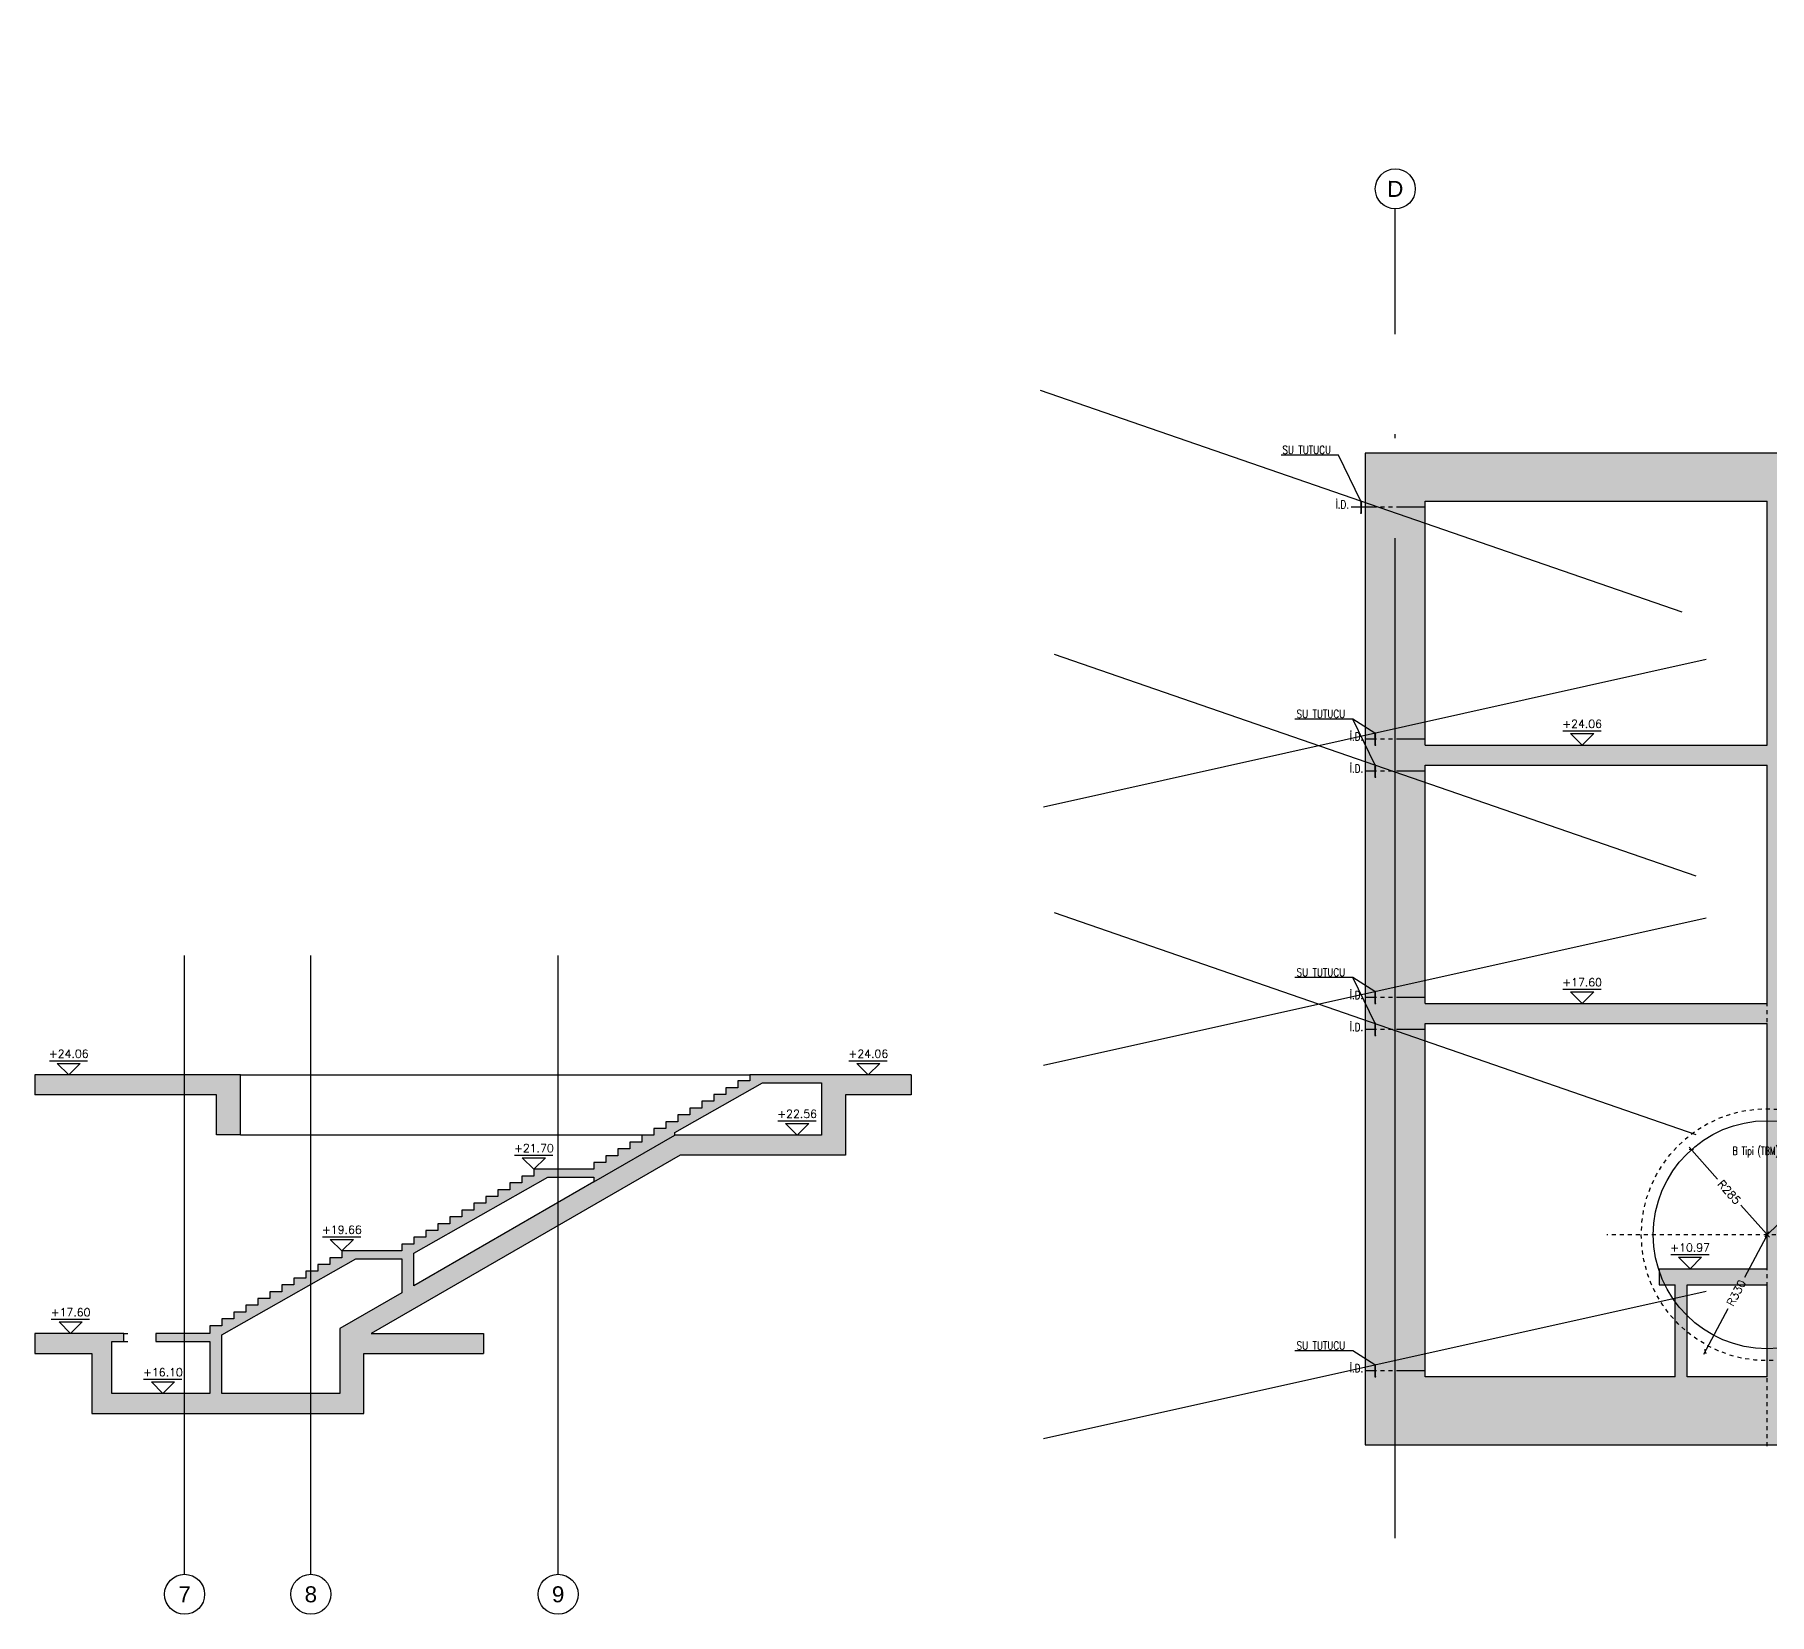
# Model space of a CAD drawing. Header units: millimetres. Extents: x 400392 to 401381, y 4543975 to 4544147.
# Drawn here: x 401309.22 to 401352.58, y 4544018.43 to 4544057.92 of the extents above; entities that cross this region are included whole.
import ezdxf
from ezdxf.enums import TextEntityAlignment as Align

# ---------------------------------------------------------------- set-up
doc = ezdxf.new("R2010")
doc.units = ezdxf.units.MM
for name, pattern in [('ACAD_ISO05W100', [33, 24, -3, 0, -3, 0, -3]), ('AKS', [3, 2.5, -0.25, 0, -0.25]), ('CIZGI', [0.4, 0.25, -0.15]), ('CONTINU', [0]), ('Dot', [4, 0, -4])]:
    doc.linetypes.add(name, pattern=pattern)
for name, color, linetype in [('aks prota', 2, 'AKS'), ('caks prota', 4, 'Continuous'), ('görünüş prota', 4, 'Continuous'), ('inşaat derzi prota', 11, 'Continuous'), ('kesik prota', 2, 'CIZGI'), ('kesit prota', 1, 'Continuous'), ('kesit tarama prota', 252, 'Continuous'), ('kot prota', 4, 'Continuous'), ('lkolon prota', 4, 'Continuous'), ('not prota', 2, 'Continuous'), ('not yazısı prota', 6, 'Continuous'), ('not çizgisi prota', 4, 'Continuous'), ('PRT-CST-rc_level', 6, 'Continuous'), ('PRT-CST-rc_levermark', 4, 'Continuous'), ('st_s_su tutucu', 2, 'Continuous'), ('st_s_ölçü', 4, 'Continuous'), ('taks prota', 7, 'Continuous')]:
    doc.layers.add(name, color=color, linetype=linetype)
doc.styles.add('OLCU', font='romanstw.shx')
doc.styles.get("Standard").update_dxf_attribs({"font": 'Arial.ttf'})
doc.styles.add('TAKS', font='Arial Unicode.ttf')
doc.styles.add('TEXT250', font='romanstw.shx', dxfattribs={"width": 0.8, "height": 25})
doc.styles.add('TSIMPLEX', font='romanstw.shx')
doc.dimstyles.new('1-100', dxfattribs={"dimscale": 0.5, "dimtxt": 2, "dimasz": 7.5, "dimexe": 3, "dimexo": 5, "dimgap": 5, "dimtad": 3, "dimdec": 1, "dimlfac": 2, "dimzin": 9, "dimdsep": 46, "dimtxsty": 'Standard', "dimblk": 'OBLIQUE', "dimcen": 0.09, "dimclrd": 3, "dimclre": 3, "dimclrt": 1, "dimadec": 3, "dimazin": 0, "dimtfac": 1, "dimtdec": 1, "dimtofl": 0, "dimtmove": 0, "dimatfit": 3, "dimfxl": 4, "dimtolj": 1, "dimtzin": 0, "dimarcsym": 0})
doc.dimstyles.new('1-50', dxfattribs={"dimtxt": 10, "dimasz": 4, "dimexe": 4, "dimexo": 8, "dimgap": 4, "dimtad": 1, "dimdec": 1, "dimrnd": 0.05, "dimzin": 9, "dimdsep": 46, "dimtxsty": 'OLCU', "dimblk1": 'OBLIQUE', "dimblk2": 'OBLIQUE', "dimsah": 1, "dimcen": 2, "dimdle": 4, "dimclrd": 4, "dimclre": 4, "dimclrt": 3, "dimadec": 1, "dimazin": 0, "dimtfac": 1, "dimtdec": 1, "dimtix": 1, "dimtmove": 2, "dimatfit": 3, "dimldrblk": 'OBLIQUE', "dimfxl": 1, "dimtvp": 1, "dimtolj": 1, "dimtzin": 1, "dimarcsym": 0})

# ---------------------------------------------------------------- blocks, each defined once
blk = doc.blocks.new('KOTK5')
at = {"layer": 'PRT-CST-rc_levermark'}
blk.add_line((217, 160), (-213, 160), dxfattribs=at)
blk.add_lwpolyline([(130, 130), (-130, 130), (0, 0)], close=True, dxfattribs=at)
at = {"layer": 'PRT-CST-rc_level', "style": 'OLCU'}
blk.add_attdef('000.00', text='', height=90, dxfattribs=at).set_placement((0, 193), align=Align.CENTER)
blk = doc.blocks.new('_Oblique')
at = {"layer": 'st_s_ölçü', "lineweight": -2}
blk.add_line((-0.5, -0.5), (0.5, 0.5), dxfattribs=at)
blk = doc.blocks.new('*D10')
at = {"layer": 'DEFPOINTS', "color": 0, "transparency": 16777216}
for p in [(-455.8, 109.6), (-265.8, -102.9)]:
    blk.add_point(p, dxfattribs=at)
at = {"layer": 'st_s_ölçü', "color": 4, "lineweight": -2, "transparency": 16777216}
for p, q in [((-461.1, 115.6), (-389.9, 36)), ((-260.5, -108.8), (-331.6, -29.2))]:
    blk.add_line(p, q, dxfattribs=at)
at = {"layer": 'st_s_ölçü', "color": 4, "lineweight": -2, "transparency": 16777216, "xscale": 8, "yscale": 8, "zscale": 8, "rotation": 131.8058995973175}
blk.add_blockref('_Oblique', (-455.8, 109.6), dxfattribs=at)
at = {"layer": 'st_s_ölçü', "color": 3, "transparency": 16777216, "insert": (-360.8, 3.4), "char_height": 20, "attachment_point": 5, "rotation": 311.8059, "style": 'OLCU'}
blk.add_mtext('\\A1;R285', dxfattribs=at)
blk = doc.blocks.new('*D11')
at = {"layer": 'DEFPOINTS', "color": 0, "transparency": 16777216}
for p in [(-36.3, 113), (-265.8, -102.9)]:
    blk.add_point(p, dxfattribs=at)
at = {"layer": 'st_s_ölçü', "color": 4, "lineweight": -2, "transparency": 16777216}
for p, q in [((-30.5, 118.4), (-120.6, 33.7)), ((-271.6, -108.3), (-181.5, -23.6))]:
    blk.add_line(p, q, dxfattribs=at)
at = {"layer": 'st_s_ölçü', "color": 4, "lineweight": -2, "transparency": 16777216, "xscale": 8, "yscale": 8, "zscale": 8, "rotation": 43.24583088137385}
blk.add_blockref('_Oblique', (-36.3, 113), dxfattribs=at)
at = {"layer": 'st_s_ölçü', "color": 3, "transparency": 16777216, "insert": (-151.1, 5.1), "char_height": 20, "attachment_point": 5, "rotation": 43.2458, "style": 'OLCU'}
blk.add_mtext('\\A1;R315', dxfattribs=at)
blk = doc.blocks.new('*D12')
at = {"layer": 'DEFPOINTS', "color": 0, "transparency": 16777216}
for p in [(-265.8, -102.9), (-421, -394.1)]:
    blk.add_point(p, dxfattribs=at)
at = {"layer": 'lkolon prota', "color": 4, "lineweight": -2, "transparency": 16777216}
for p, q in [((-262, -95.8), (-322.9, -209.9)), ((-424.8, -401.1), (-364, -287))]:
    blk.add_line(p, q, dxfattribs=at)
at = {"layer": 'lkolon prota', "color": 4, "lineweight": -2, "transparency": 16777216, "xscale": 8, "yscale": 8, "zscale": 8, "rotation": 241.9351701811658}
blk.add_blockref('_Oblique', (-421, -394.1), dxfattribs=at)
at = {"layer": 'lkolon prota', "color": 3, "transparency": 16777216, "insert": (-343.4, -248.5), "char_height": 20, "attachment_point": 5, "rotation": 61.9352, "style": 'OLCU'}
blk.add_mtext('\\A1;R330', dxfattribs=at)
blk = doc.blocks.new('D')
at = {"layer": 'st_s_su tutucu', "linetype": 'CONTINU', "ltscale": 0.2}
for p, q in [((-39987.8, 52508.2), (-39992.6, 52508.2)), ((-39992.6, 52508.2), (-39992.6, 52507.4)), ((-39992.6, 52507.4), (-39990.6, 52506.1)), ((-39990.6, 52478.7), (-39991.9, 52478.7)), ((-39991.9, 52478.7), (-39991.9, 52477.7)), ((-39991.9, 52477.7), (-39990.6, 52477.7)), ((-39990.6, 52498.5), (-39991.5, 52498.5)), ((-39991.5, 52498.5), (-39991.5, 52497.9)), ((-39991.5, 52497.9), (-39990.6, 52497.9)), ((-39990.6, 52488.5), (-39991.5, 52488.5)), ((-39991.5, 52488.5), (-39991.5, 52487.9)), ((-39991.5, 52487.9), (-39990.6, 52487.9)), ((-39991.5, 52467.9), (-39991.5, 52468.5)), ((-39991.5, 52468.5), (-39990.6, 52468.5)), ((-39990.6, 52467.9), (-39991.5, 52467.9)), ((-39990.6, 52506.1), (-39990.6, 52498.5)), ((-39990.6, 52497.9), (-39990.6, 52488.5)), ((-39990.6, 52487.9), (-39990.6, 52478.7)), ((-39990.6, 52468.5), (-39990.6, 52477.7)), ((-39990.6, 52458.5), (-39990.6, 52467.9)), ((-39989.8, 52506.1), (-39987.8, 52507.4)), ((-39989.8, 52498.5), (-39989.8, 52506.1)), ((-39988.9, 52498.5), (-39989.8, 52498.5)), ((-39989.8, 52488.5), (-39989.8, 52497.9)), ((-39989.8, 52497.9), (-39988.9, 52497.9)), ((-39988.9, 52488.5), (-39989.8, 52488.5)), ((-39989.8, 52478.7), (-39989.8, 52487.9)), ((-39989.8, 52487.9), (-39988.9, 52487.9)), ((-39988.5, 52478.7), (-39989.8, 52478.7)), ((-39989.8, 52477.7), (-39988.5, 52477.7)), ((-39989.8, 52477.7), (-39989.8, 52468.5)), ((-39989.8, 52468.5), (-39988.9, 52468.5)), ((-39988.9, 52467.9), (-39989.8, 52467.9)), ((-39989.8, 52467.9), (-39989.8, 52458.5)), ((-39988.9, 52497.9), (-39988.9, 52498.5)), ((-39988.9, 52487.9), (-39988.9, 52488.5)), ((-39988.9, 52468.5), (-39988.9, 52467.9)), ((-39988.5, 52477.7), (-39988.5, 52478.7)), ((-39987.8, 52507.4), (-39987.8, 52508.2)), ((-39992.6, 52449), (-39990.6, 52450.3)), ((-39992.6, 52448.2), (-39992.6, 52449)), ((-39987.8, 52448.2), (-39992.6, 52448.2)), ((-39991.5, 52457.9), (-39991.5, 52458.5)), ((-39991.5, 52458.5), (-39990.6, 52458.5)), ((-39990.6, 52457.9), (-39991.5, 52457.9)), ((-39990.6, 52450.3), (-39990.6, 52457.9)), ((-39989.8, 52458.5), (-39988.9, 52458.5)), ((-39988.9, 52457.9), (-39989.8, 52457.9)), ((-39989.8, 52457.9), (-39989.8, 52450.3)), ((-39989.8, 52450.3), (-39987.8, 52449)), ((-39988.9, 52458.5), (-39988.9, 52457.9)), ((-39987.8, 52449), (-39987.8, 52448.2))]:
    blk.add_line(p, q, dxfattribs=at)
blk = doc.blocks.new('A$C127942D9')
at = {"layer": 'aks prota', "ltscale": 2}
blk.add_line((-265.793, -631.684), (-265.793, 559.681), dxfattribs=at)
at = {"layer": 'aks prota'}
blk.add_line((135.187, -102.854), (-666.774, -102.854), dxfattribs=at)
at = {"layer": 'görünüş prota', "color": 6, "linetype": 'CIZGI', "ltscale": 2}
blk.add_circle((-265.793, -102.854), 315, dxfattribs=at)
at = {"layer": 'görünüş prota', "color": 6}
blk.add_circle((-265.793, -102.854), 285, dxfattribs=at)
at = {"layer": 'not prota', "style": 'TEXT250', "width": 0.7}
blk.add_text('B Tipi (TBM) Tünel', height=20, dxfattribs=at).set_placement((-265.793, 106.819), align=Align.MIDDLE_CENTER)
at = {"layer": 'lkolon prota'}
dim = blk.add_radius_dim(center=(-265.793, -102.854), mpoint=(-421.048, -394.051), dimstyle='1-100', dxfattribs=at)
dim.commit()
dim.dimension.update_dxf_attribs({"geometry": '*D12', "text_midpoint": (-343.421, -248.453), "dimtype": 132})
at = {"layer": 'st_s_ölçü'}
for mpoint, picture, middle in [((-455.777, 109.587), '*D10', (-360.785, 3.366)), ((-36.341, 112.962), '*D11', (-151.067, 5.054))]:
    dim = blk.add_radius_dim(center=(-265.793, -102.854), mpoint=mpoint, dimstyle='1-100', dxfattribs=at)
    dim.commit()
    dim.dimension.update_dxf_attribs({"geometry": picture, "text_midpoint": middle, "dimtype": 132})

msp = doc.modelspace()

# ---------------------------------------------------------------- hatches: boundary and pattern name
at = {"layer": 'kesit tarama prota'}
h = msp.add_hatch(color=256, dxfattribs=at)
h.dxf.hatch_style = 1
h.paths.add_polyline_path([(401370.381, 4544022.669), (401370.381, 4544047.459), (401369.181, 4544047.459), (401369.181, 4544049.369), (401368.881, 4544049.369), (401368.881, 4544033.699), (401360.331, 4544033.699), (401360.331, 4544039.659), (401364.831, 4544039.659), (401364.831, 4544040.159), (401360.331, 4544040.159), (401360.331, 4544046.259), (401364.831, 4544046.259), (401364.831, 4544049.369), (401364.531, 4544049.369), (401364.531, 4544047.459), (401359.331, 4544047.459), (401359.331, 4544047.989), (401357.349, 4544047.989), (401356.413, 4544047.459), (401342.481, 4544047.459), (401342.481, 4544022.669)])
h.paths.add_polyline_path([(401355.196, 4544024.369), (401356.943, 4544025.359), (401359.031, 4544025.359), (401359.031, 4544025.559), (401356.591, 4544025.559), (401356.591, 4544025.389), (401356.291, 4544025.389), (401356.291, 4544025.219), (401355.991, 4544025.219), (401355.991, 4544025.049), (401355.691, 4544025.049), (401355.691, 4544024.879), (401355.391, 4544024.879), (401355.391, 4544024.709), (401355.091, 4544024.709), (401355.091, 4544024.539), (401354.791, 4544024.539), (401354.791, 4544024.369), (401353.031, 4544024.369), (401353.031, 4544026.889), (401354.543, 4544026.889), (401357.543, 4544028.589), (401359.031, 4544028.589), (401359.031, 4544028.789), (401357.191, 4544028.789), (401357.191, 4544028.619), (401356.891, 4544028.619), (401356.891, 4544028.449), (401356.591, 4544028.449), (401356.591, 4544028.279), (401356.291, 4544028.279), (401356.291, 4544028.109), (401355.991, 4544028.109), (401355.991, 4544027.939), (401355.691, 4544027.939), (401355.691, 4544027.769), (401355.391, 4544027.769), (401355.391, 4544027.599), (401355.091, 4544027.599), (401355.091, 4544027.429), (401354.791, 4544027.429), (401354.791, 4544027.259), (401354.491, 4544027.259), (401354.491, 4544027.089), (401353.031, 4544027.089), (401353.031, 4544030.119), (401354.543, 4544030.119), (401357.543, 4544031.819), (401359.031, 4544031.819), (401359.031, 4544032.019), (401357.191, 4544032.019), (401357.191, 4544031.849), (401356.891, 4544031.849), (401356.891, 4544031.679), (401356.591, 4544031.679), (401356.591, 4544031.509), (401356.291, 4544031.509), (401356.291, 4544031.339), (401355.991, 4544031.339), (401355.991, 4544031.169), (401355.691, 4544031.169), (401355.691, 4544030.999), (401355.391, 4544030.999), (401355.391, 4544030.829), (401355.091, 4544030.829), (401355.091, 4544030.659), (401354.791, 4544030.659), (401354.791, 4544030.489), (401354.491, 4544030.489), (401354.491, 4544030.319), (401353.031, 4544030.319), (401353.031, 4544033.499), (401354.508, 4544033.499), (401357.543, 4544035.219), (401359.031, 4544035.219), (401359.031, 4544035.419), (401357.191, 4544035.419), (401357.191, 4544035.249), (401356.891, 4544035.249), (401356.891, 4544035.079), (401356.591, 4544035.079), (401356.591, 4544034.909), (401356.291, 4544034.909), (401356.291, 4544034.739), (401355.991, 4544034.739), (401355.991, 4544034.569), (401355.691, 4544034.569), (401355.691, 4544034.399), (401355.391, 4544034.399), (401355.391, 4544034.229), (401355.091, 4544034.229), (401355.091, 4544034.059), (401354.791, 4544034.059), (401354.791, 4544033.889), (401354.491, 4544033.889), (401354.491, 4544033.699), (401353.031, 4544033.699), (401353.031, 4544036.749), (401354.543, 4544036.749), (401357.543, 4544038.449), (401359.031, 4544038.449), (401359.031, 4544038.649), (401357.191, 4544038.649), (401357.191, 4544038.479), (401356.891, 4544038.479), (401356.891, 4544038.309), (401356.591, 4544038.309), (401356.591, 4544038.139), (401356.291, 4544038.139), (401356.291, 4544037.969), (401355.991, 4544037.969), (401355.991, 4544037.799), (401355.691, 4544037.799), (401355.691, 4544037.629), (401355.391, 4544037.629), (401355.391, 4544037.459), (401355.091, 4544037.459), (401355.091, 4544037.289), (401354.791, 4544037.289), (401354.791, 4544037.119), (401354.491, 4544037.119), (401354.491, 4544036.949), (401353.031, 4544036.949), (401353.031, 4544039.959), (401354.508, 4544039.959), (401357.543, 4544041.679), (401359.031, 4544041.679), (401359.031, 4544041.879), (401357.191, 4544041.879), (401357.191, 4544041.709), (401356.891, 4544041.709), (401356.891, 4544041.539), (401356.591, 4544041.539), (401356.591, 4544041.369), (401356.291, 4544041.369), (401356.291, 4544041.199), (401355.991, 4544041.199), (401355.991, 4544041.029), (401355.691, 4544041.029), (401355.691, 4544040.859), (401355.391, 4544040.859), (401355.391, 4544040.689), (401355.091, 4544040.689), (401355.091, 4544040.519), (401354.791, 4544040.519), (401354.791, 4544040.349), (401354.491, 4544040.349), (401354.491, 4544040.159), (401353.031, 4544040.159), (401353.031, 4544043.209), (401354.543, 4544043.209), (401357.543, 4544044.909), (401359.831, 4544044.909), (401359.831, 4544045.109), (401357.191, 4544045.109), (401357.191, 4544044.939), (401356.891, 4544044.939), (401356.891, 4544044.769), (401356.591, 4544044.769), (401356.591, 4544044.599), (401356.291, 4544044.599), (401356.291, 4544044.429), (401355.991, 4544044.429), (401355.991, 4544044.259), (401355.691, 4544044.259), (401355.691, 4544044.089), (401355.391, 4544044.089), (401355.391, 4544043.919), (401355.091, 4544043.919), (401355.091, 4544043.749), (401354.791, 4544043.749), (401354.791, 4544043.579), (401354.491, 4544043.579), (401354.491, 4544043.409), (401353.031, 4544043.409), (401353.031, 4544046.259), (401354.904, 4544046.259), (401357.428, 4544047.689), (401358.831, 4544047.689), (401358.831, 4544046.259), (401359.831, 4544046.259), (401359.831, 4544024.369)], flags=16)
h.paths.add_polyline_path([(401360.331, 4544024.369), (401360.331, 4544026.669), (401362.331, 4544026.669), (401362.331, 4544024.369)], flags=16)
h.paths.add_polyline_path([(401362.631, 4544024.369), (401362.631, 4544026.669), (401363.031, 4544026.669), (401363.031, 4544027.069), (401360.331, 4544027.069), (401360.331, 4544033.199), (401368.881, 4544033.199), (401368.881, 4544024.369)], flags=16)
h.paths.add_polyline_path([(401352.531, 4544024.369), (401350.531, 4544024.369), (401350.531, 4544026.669), (401352.531, 4544026.669)], flags=16)
h.paths.add_polyline_path([(401352.531, 4544027.069), (401349.831, 4544027.069), (401349.831, 4544026.669), (401350.231, 4544026.669), (401350.231, 4544024.369), (401343.981, 4544024.369), (401343.981, 4544033.199), (401352.531, 4544033.199)], flags=16)
h.paths.add_polyline_path([(401352.531, 4544033.699), (401343.981, 4544033.699), (401343.981, 4544039.659), (401352.531, 4544039.659)], flags=16)
h.paths.add_polyline_path([(401352.531, 4544040.159), (401343.981, 4544040.159), (401343.981, 4544046.259), (401352.531, 4544046.259)], flags=16)
h = msp.add_hatch(color=256, dxfattribs=at)
h.dxf.hatch_style = 1
h.paths.add_polyline_path([(401314.367, 4544031.914), (401309.219, 4544031.914), (401309.219, 4544031.414), (401313.767, 4544031.414), (401313.767, 4544030.414), (401314.367, 4544030.414)])
h = msp.add_hatch(color=256, dxfattribs=at)
h.dxf.hatch_style = 1
h.paths.add_polyline_path([(401329.485, 4544031.414), (401331.133, 4544031.414), (401331.133, 4544031.914), (401327.097, 4544031.914), (401327.097, 4544031.764), (401326.797, 4544031.764), (401326.797, 4544031.594), (401326.497, 4544031.594), (401326.497, 4544031.424), (401326.197, 4544031.424), (401326.197, 4544031.254), (401325.897, 4544031.254), (401325.897, 4544031.084), (401325.597, 4544031.084), (401325.597, 4544030.914), (401325.297, 4544030.914), (401325.297, 4544030.744), (401324.997, 4544030.744), (401324.997, 4544030.574), (401324.697, 4544030.574), (401324.697, 4544030.404), (401324.397, 4544030.404), (401324.397, 4544030.234), (401324.097, 4544030.234), (401324.097, 4544030.064), (401323.797, 4544030.064), (401323.797, 4544029.894), (401323.497, 4544029.894), (401323.497, 4544029.724), (401323.197, 4544029.724), (401323.197, 4544029.554), (401321.697, 4544029.554), (401321.697, 4544029.384), (401321.397, 4544029.384), (401321.397, 4544029.214), (401321.097, 4544029.214), (401321.097, 4544029.044), (401320.797, 4544029.044), (401320.797, 4544028.874), (401320.497, 4544028.874), (401320.497, 4544028.704), (401320.197, 4544028.704), (401320.197, 4544028.534), (401319.897, 4544028.534), (401319.897, 4544028.364), (401319.597, 4544028.364), (401319.597, 4544028.194), (401319.297, 4544028.194), (401319.297, 4544028.024), (401318.997, 4544028.024), (401318.997, 4544027.854), (401318.697, 4544027.854), (401318.697, 4544027.684), (401318.397, 4544027.684), (401318.397, 4544027.514), (401316.897, 4544027.514), (401316.897, 4544027.344), (401316.597, 4544027.344), (401316.597, 4544027.174), (401316.297, 4544027.174), (401316.297, 4544027.004), (401315.997, 4544027.004), (401315.997, 4544026.834), (401315.697, 4544026.834), (401315.697, 4544026.664), (401315.397, 4544026.664), (401315.397, 4544026.494), (401315.097, 4544026.494), (401315.097, 4544026.324), (401314.797, 4544026.324), (401314.797, 4544026.154), (401314.497, 4544026.154), (401314.497, 4544025.984), (401314.197, 4544025.984), (401314.197, 4544025.814), (401313.897, 4544025.814), (401313.897, 4544025.644), (401313.597, 4544025.644), (401313.597, 4544025.451), (401312.246, 4544025.451), (401312.246, 4544025.251), (401313.597, 4544025.251), (401313.597, 4544023.951), (401311.146, 4544023.951), (401311.146, 4544025.251), (401311.446, 4544025.251), (401311.446, 4544025.451), (401309.219, 4544025.451), (401309.219, 4544024.951), (401310.646, 4544024.951), (401310.646, 4544023.451), (401317.446, 4544023.451), (401317.446, 4544024.151), (401316.846, 4544024.151), (401316.846, 4544023.951), (401313.897, 4544023.951), (401313.897, 4544025.414), (401317.25, 4544027.314), (401318.397, 4544027.314), (401318.397, 4544026.47), (401316.846, 4544025.574), (401316.846, 4544024.151), (401317.446, 4544024.151), (401317.446, 4544024.951), (401320.442, 4544024.951), (401320.442, 4544025.451), (401317.632, 4544025.451), (401325.357, 4544029.911), (401329.485, 4544029.911)])
h.paths.add_polyline_path([(401325.223, 4544030.411), (401325.223, 4544030.472), (401327.414, 4544031.714), (401328.885, 4544031.714), (401328.885, 4544030.411)], flags=16)
h.paths.add_polyline_path([(401323.197, 4544029.354), (401323.197, 4544029.241), (401318.697, 4544026.643), (401318.697, 4544027.454), (401322.05, 4544029.354)], flags=16)

# ---------------------------------------------------------------- linework, layer by layer
at = {"layer": 'aks prota', "ltscale": 10}
for p, q in [((401343.231, 4544020.33), (401343.231, 4544053.561)), ((401312.963, 4544019.431), (401312.963, 4544034.897)), ((401316.123, 4544019.431), (401316.123, 4544034.897)), ((401322.302, 4544019.431), (401322.302, 4544034.897))]:
    msp.add_line(p, q, dxfattribs=at)
at = {"layer": 'caks prota', "ltscale": 0.05}
for centre in [(401343.231, 4544054.061), (401312.966, 4544018.931), (401316.122, 4544018.931), (401322.304, 4544018.931)]:
    msp.add_circle(centre, 0.5, dxfattribs=at)
at = {"layer": 'görünüş prota'}
for points in [[(401314.367, 4544031.914), (401327.097, 4544031.914)], [(401314.367, 4544030.414), (401324.697, 4544030.414)]]:
    msp.add_lwpolyline(points, dxfattribs=at)
at = {"layer": 'görünüş prota', "color": 4, "linetype": 'Dot'}
for points in [[(401311.446, 4544025.451), (401312.246, 4544025.451)], [(401311.446, 4544025.251), (401312.246, 4544025.251)]]:
    msp.add_lwpolyline(points, dxfattribs=at)
at = {"layer": 'inşaat derzi prota', "linetype": 'ACAD_ISO05W100', "ltscale": 0.03}
for points in [[(401343.981, 4544046.109), (401342.126, 4544046.109)], [(401343.981, 4544040.309), (401342.481, 4544040.309)], [(401343.981, 4544039.509), (401342.481, 4544039.509)], [(401343.981, 4544033.849), (401342.481, 4544033.849)], [(401343.981, 4544033.049), (401342.481, 4544033.049)], [(401343.981, 4544024.519), (401342.481, 4544024.519)]]:
    msp.add_lwpolyline(points, dxfattribs=at)
at = {"layer": 'kesik prota', "ltscale": 10}
for points in [[(401309.219, 4544031.914), (401309.219, 4544031.414)], [(401331.133, 4544031.914), (401331.133, 4544031.414)], [(401323.197, 4544029.241), (401325.223, 4544030.411)], [(401309.219, 4544025.451), (401309.219, 4544024.951)], [(401320.442, 4544025.451), (401320.442, 4544024.951)]]:
    msp.add_lwpolyline(points, dxfattribs=at)
at = {"layer": 'kesit prota', "color": 1}
for p, q in [((401343.981, 4544040.159), (401343.981, 4544046.259)), ((401343.981, 4544046.259), (401352.531, 4544046.259)), ((401352.531, 4544040.159), (401352.531, 4544046.259)), ((401343.981, 4544040.159), (401352.531, 4544040.159)), ((401343.981, 4544033.699), (401343.981, 4544039.659)), ((401343.981, 4544039.659), (401352.531, 4544039.659)), ((401352.531, 4544033.699), (401352.531, 4544039.659)), ((401343.981, 4544033.699), (401352.531, 4544033.699)), ((401343.981, 4544024.369), (401343.981, 4544033.199)), ((401343.981, 4544033.199), (401352.531, 4544033.199)), ((401352.531, 4544027.069), (401352.531, 4544033.199)), ((401349.831, 4544027.069), (401352.531, 4544027.069)), ((401349.831, 4544027.069), (401349.831, 4544026.669)), ((401349.831, 4544026.669), (401350.231, 4544026.669)), ((401350.231, 4544024.369), (401350.231, 4544026.669)), ((401350.531, 4544026.669), (401352.531, 4544026.669)), ((401350.531, 4544024.369), (401350.531, 4544026.669)), ((401352.531, 4544024.369), (401352.531, 4544026.669)), ((401350.231, 4544024.369), (401343.981, 4544024.369)), ((401352.531, 4544024.369), (401350.531, 4544024.369))]:
    msp.add_line(p, q, dxfattribs=at)
at = {"layer": 'kesit prota'}
for p, q in [((401314.367, 4544030.414), (401314.367, 4544031.914)), ((401313.767, 4544030.414), (401313.767, 4544031.414))]:
    msp.add_line(p, q, dxfattribs=at)
at = {"layer": 'kesit prota', "color": 1}
msp.add_lwpolyline([(401360.331, 4544040.159), (401360.331, 4544046.259), (401364.831, 4544046.259), (401364.831, 4544049.369), (401364.531, 4544049.369), (401364.531, 4544047.459), (401359.331, 4544047.459), (401359.331, 4544047.989), (401357.349, 4544047.989), (401356.413, 4544047.459), (401342.481, 4544047.459), (401342.481, 4544022.669), (401370.381, 4544022.669), (401370.381, 4544047.459), (401369.181, 4544047.459), (401369.181, 4544049.369)], dxfattribs=at)
at = {"layer": 'kesit prota'}
for points in [[(401314.367, 4544031.914), (401309.219, 4544031.914)], [(401331.133, 4544031.914), (401327.097, 4544031.914), (401327.097, 4544031.764), (401326.797, 4544031.764), (401326.797, 4544031.594), (401326.497, 4544031.594), (401326.497, 4544031.424), (401326.197, 4544031.424), (401326.197, 4544031.254), (401325.897, 4544031.254), (401325.897, 4544031.084), (401325.597, 4544031.084), (401325.597, 4544030.914), (401325.297, 4544030.914), (401325.297, 4544030.744), (401324.997, 4544030.744), (401324.997, 4544030.574), (401324.697, 4544030.574), (401324.697, 4544030.404), (401324.397, 4544030.404), (401324.397, 4544030.234), (401324.097, 4544030.234), (401324.097, 4544030.064), (401323.797, 4544030.064), (401323.797, 4544029.894), (401323.497, 4544029.894), (401323.497, 4544029.724), (401323.197, 4544029.724), (401323.197, 4544029.554), (401321.697, 4544029.554), (401321.697, 4544029.384), (401321.397, 4544029.384), (401321.397, 4544029.214), (401321.097, 4544029.214), (401321.097, 4544029.044), (401320.797, 4544029.044), (401320.797, 4544028.874), (401320.497, 4544028.874), (401320.497, 4544028.704), (401320.197, 4544028.704), (401320.197, 4544028.534), (401319.897, 4544028.534), (401319.897, 4544028.364), (401319.597, 4544028.364), (401319.597, 4544028.194), (401319.297, 4544028.194), (401319.297, 4544028.024), (401318.997, 4544028.024), (401318.997, 4544027.854), (401318.697, 4544027.854), (401318.697, 4544027.684), (401318.397, 4544027.684), (401318.397, 4544027.514), (401316.897, 4544027.514), (401316.897, 4544027.344), (401316.597, 4544027.344), (401316.597, 4544027.174), (401316.297, 4544027.174), (401316.297, 4544027.004), (401315.997, 4544027.004), (401315.997, 4544026.834), (401315.697, 4544026.834), (401315.697, 4544026.664), (401315.397, 4544026.664), (401315.397, 4544026.494), (401315.097, 4544026.494), (401315.097, 4544026.324), (401314.797, 4544026.324), (401314.797, 4544026.154), (401314.497, 4544026.154), (401314.497, 4544025.984), (401314.197, 4544025.984), (401314.197, 4544025.814), (401313.897, 4544025.814), (401313.897, 4544025.644), (401313.597, 4544025.644), (401313.597, 4544025.451), (401312.246, 4544025.451), (401312.246, 4544025.251), (401313.597, 4544025.251), (401313.597, 4544023.951)], [(401313.767, 4544031.414), (401309.219, 4544031.414)], [(401331.133, 4544031.414), (401329.485, 4544031.414), (401329.485, 4544029.911), (401325.357, 4544029.911), (401317.632, 4544025.451), (401320.442, 4544025.451)], [(401314.367, 4544030.414), (401313.767, 4544030.414)], [(401313.594, 4544023.951), (401311.146, 4544023.951), (401311.146, 4544025.251), (401311.446, 4544025.251), (401311.446, 4544025.451), (401309.219, 4544025.451)], [(401309.219, 4544024.951), (401310.646, 4544024.951), (401310.646, 4544023.451), (401317.446, 4544023.451), (401317.446, 4544024.951), (401320.442, 4544024.951)]]:
    msp.add_lwpolyline(points, dxfattribs=at)
for points in [[(401325.223, 4544030.472), (401327.414, 4544031.714), (401328.885, 4544031.714), (401328.885, 4544030.411), (401325.223, 4544030.411)], [(401318.697, 4544027.454), (401322.05, 4544029.354), (401323.197, 4544029.354), (401323.197, 4544029.241), (401318.697, 4544026.643)], [(401318.397, 4544027.314), (401318.397, 4544026.47), (401316.846, 4544025.574), (401316.846, 4544023.951), (401313.897, 4544023.951), (401313.897, 4544025.414), (401317.25, 4544027.314)]]:
    msp.add_lwpolyline(points, close=True, dxfattribs=at)

# ---------------------------------------------------------------- block references
at = {"layer": 'aks prota', "ltscale": 10, "xscale": 0.01, "yscale": 0.01, "zscale": 0.01}
msp.add_blockref('A$C127942D9', (401355.188, 4544028.948), dxfattribs=at)
at = {"layer": 'kot prota', "linetype": 'CONTINU', "ltscale": 0.1}
ref = msp.add_blockref('KOTK5', (401347.901, 4544040.159), dxfattribs=dict(at, xscale=-0.002222222222222222, yscale=0.002222222222222222, zscale=0.002222222222222222, rotation=359.9999999999036))
ref.add_attrib('000.00', '+24.06', dxfattribs={"layer": 'PRT-CST-rc_level', "height": 0.2, "style": 'OLCU'}).set_placement((401347.901, 4544040.588), align=Align.CENTER)
ref = msp.add_blockref('KOTK5', (401347.901, 4544033.699), dxfattribs=dict(at, xscale=-0.002222222222222222, yscale=0.002222222222222222, zscale=0.002222222222222222, rotation=359.9999999999036))
ref.add_attrib('000.00', '+17.60', dxfattribs={"layer": 'PRT-CST-rc_level', "height": 0.2, "style": 'OLCU'}).set_placement((401347.901, 4544034.128), align=Align.CENTER)
ref = msp.add_blockref('KOTK5', (401310.069, 4544031.914), dxfattribs=dict(at, xscale=-0.002222222222222222, yscale=0.002222222222222222, zscale=0.002222222222222222, rotation=359.9999999999036))
ref.add_attrib('000.00', '+24.06', dxfattribs={"layer": 'PRT-CST-rc_level', "height": 0.2, "style": 'OLCU'}).set_placement((401310.069, 4544032.343), align=Align.CENTER)
ref = msp.add_blockref('KOTK5', (401330.057, 4544031.914), dxfattribs=dict(at, xscale=-0.002222222222222222, yscale=0.002222222222222222, zscale=0.002222222222222222, rotation=359.9999999999036))
ref.add_attrib('000.00', '+24.06', dxfattribs={"layer": 'PRT-CST-rc_level', "height": 0.2, "style": 'OLCU'}).set_placement((401330.057, 4544032.343), align=Align.CENTER)
ref = msp.add_blockref('KOTK5', (401328.278, 4544030.411), dxfattribs=dict(at, xscale=-0.002222222222222222, yscale=0.002222222222222222, zscale=0.002222222222222222, rotation=359.9999999999036))
ref.add_attrib('000.00', '+22.56', dxfattribs={"layer": 'PRT-CST-rc_level', "height": 0.2, "style": 'OLCU'}).set_placement((401328.278, 4544030.84), align=Align.CENTER)
ref = msp.add_blockref('KOTK5', (401321.697, 4544029.554), dxfattribs=dict(at, xscale=-0.002222222222222222, yscale=0.002222222222222222, zscale=0.002222222222222222, rotation=359.9999999999036))
ref.add_attrib('000.00', '+21.70', dxfattribs={"layer": 'PRT-CST-rc_level', "height": 0.2, "style": 'OLCU'}).set_placement((401321.697, 4544029.983), align=Align.CENTER)
ref = msp.add_blockref('KOTK5', (401316.897, 4544027.514), dxfattribs=dict(at, xscale=-0.002222222222222222, yscale=0.002222222222222222, zscale=0.002222222222222222, rotation=359.9999999999036))
ref.add_attrib('000.00', '+19.66', dxfattribs={"layer": 'PRT-CST-rc_level', "height": 0.2, "style": 'OLCU'}).set_placement((401316.897, 4544027.943), align=Align.CENTER)
ref = msp.add_blockref('KOTK5', (401350.6, 4544027.069), dxfattribs=dict(at, xscale=-0.002222222222222222, yscale=0.002222222222222222, zscale=0.002222222222222222, rotation=359.9999999999036))
ref.add_attrib('000.00', '+10.97', dxfattribs={"layer": 'PRT-CST-rc_level', "height": 0.2, "style": 'OLCU'}).set_placement((401350.6, 4544027.498), align=Align.CENTER)
ref = msp.add_blockref('KOTK5', (401310.116, 4544025.451), dxfattribs=dict(at, xscale=-0.002222222222222222, yscale=0.002222222222222222, zscale=0.002222222222222222, rotation=359.9999999999036))
ref.add_attrib('000.00', '+17.60', dxfattribs={"layer": 'PRT-CST-rc_level', "height": 0.2, "style": 'OLCU'}).set_placement((401310.116, 4544025.88), align=Align.CENTER)
ref = msp.add_blockref('KOTK5', (401312.424, 4544023.951), dxfattribs=dict(at, xscale=-0.002222222222222222, yscale=0.002222222222222222, zscale=0.002222222222222222, rotation=359.9999999999036))
ref.add_attrib('000.00', '+16.10', dxfattribs={"layer": 'PRT-CST-rc_level', "height": 0.2, "style": 'OLCU'}).set_placement((401312.424, 4544024.38), align=Align.CENTER)
at = {"layer": 'st_s_ölçü', "xscale": 0.004999999999999998, "yscale": 0.004999999999999998, "zscale": 0.004999999999999998, "rotation": 180}
for p in [(401142.425, 4544308.5), (401142.779, 4544302.7), (401142.779, 4544301.9), (401142.779, 4544296.24), (401142.779, 4544295.44), (401142.779, 4544286.91)]:
    msp.add_blockref('D', p, dxfattribs=at)

# ---------------------------------------------------------------- texts
at = {"layer": 'not yazısı prota', "ltscale": 0.05, "style": 'TSIMPLEX', "width": 0.8}
for s, p in [('SU TUTUCU', (401340.41, 4544047.437)), ('İ.D.', (401341.739, 4544046.071)), ('SU TUTUCU', (401340.764, 4544040.837)), ('İ.D.', (401342.093, 4544040.271)), ('İ.D.', (401342.093, 4544039.471)), ('SU TUTUCU', (401340.764, 4544034.377)), ('İ.D.', (401342.093, 4544033.811)), ('İ.D.', (401342.093, 4544033.011)), ('SU TUTUCU', (401340.764, 4544025.047)), ('İ.D.', (401342.093, 4544024.481))]:
    msp.add_text(s, height=0.2, dxfattribs=at).set_placement(p)
at = {"layer": 'taks prota', "style": 'TAKS'}
msp.add_text('D', height=0.4, rotation=359.5052, dxfattribs=at).set_placement((401343.231, 4544054.061), align=Align.MIDDLE_CENTER)
for s, p in [('7', (401312.966, 4544018.931)), ('8', (401316.122, 4544018.931)), ('9', (401322.304, 4544018.931))]:
    msp.add_text(s, height=0.4, dxfattribs=at).set_placement(p, align=Align.MIDDLE_CENTER)

# ---------------------------------------------------------------- leaders
at = {"layer": 'not çizgisi prota'}
for points in [[(401342.371, 4544046.259), (401341.812, 4544047.409), (401340.374, 4544047.409)], [(401342.725, 4544039.659), (401342.166, 4544040.809), (401340.728, 4544040.809)], [(401342.718, 4544040.458), (401342.166, 4544040.809), (401340.716, 4544040.809)], [(401342.725, 4544033.199), (401342.166, 4544034.349), (401340.728, 4544034.349)], [(401342.718, 4544033.998), (401342.166, 4544034.349), (401340.716, 4544034.349)], [(401342.718, 4544024.668), (401342.166, 4544025.019), (401340.716, 4544025.019)]]:
    msp.add_leader(points, dimstyle='1-50', override={"dimasz": 12, "dimgap": 4, "dimtad": 0}, dxfattribs=at)

doc.saveas('drawing.dxf')
